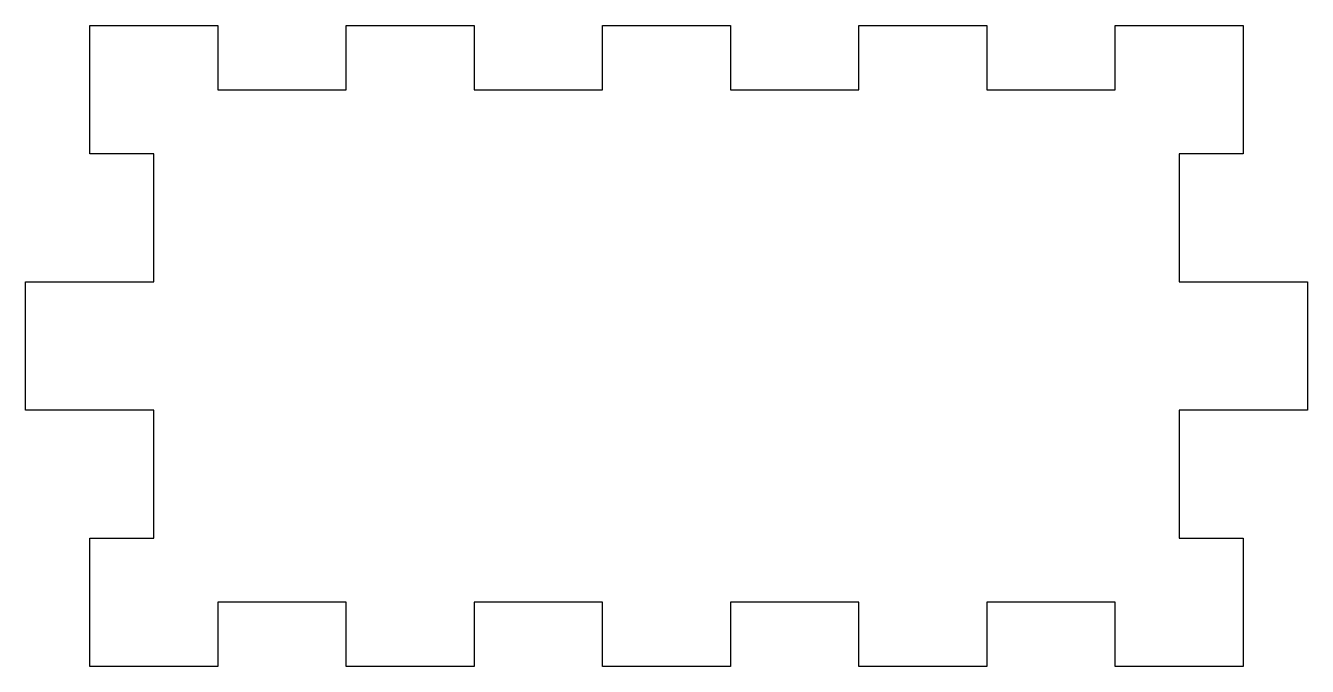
# Model space of a CAD drawing. Header units: millimetres. Extents: x -95 to 5, y 0 to 50.
import ezdxf

# ---------------------------------------------------------------- set-up
doc = ezdxf.new("R2010")
doc.units = ezdxf.units.MM
doc.layers.get('0').update_dxf_attribs({"linetype": 'CONTINUOUS'})

msp = doc.modelspace()

# ---------------------------------------------------------------- linework, layer by layer
msp.add_lwpolyline([(-90, 50), (-80, 50), (-80, 45), (-70, 45), (-70, 50), (-60, 50), (-60, 45), (-50, 45), (-50, 50), (-40, 50), (-40, 45), (-30, 45), (-30, 50), (-20, 50), (-20, 45), (-10, 45), (-10, 50), (-5, 50), (0, 50), (0, 40), (-5, 40), (-5, 30), (5, 30), (5, 20), (-5, 20), (-5, 10), (0, 10), (0, 0), (-5, 0), (-10, 0), (-10, 5), (-20, 5), (-20, 0), (-30, 0), (-30, 5), (-35, 5), (-40, 5), (-40, 0), (-50, 0), (-50, 5), (-60, 5), (-60, 0), (-70, 0), (-70, 5), (-80, 5), (-80, 0), (-90, 0), (-90, 10), (-85, 10), (-85, 20), (-95, 20), (-95, 30), (-85, 30), (-85, 40), (-90, 40)], close=True)

doc.saveas('drawing.dxf')
